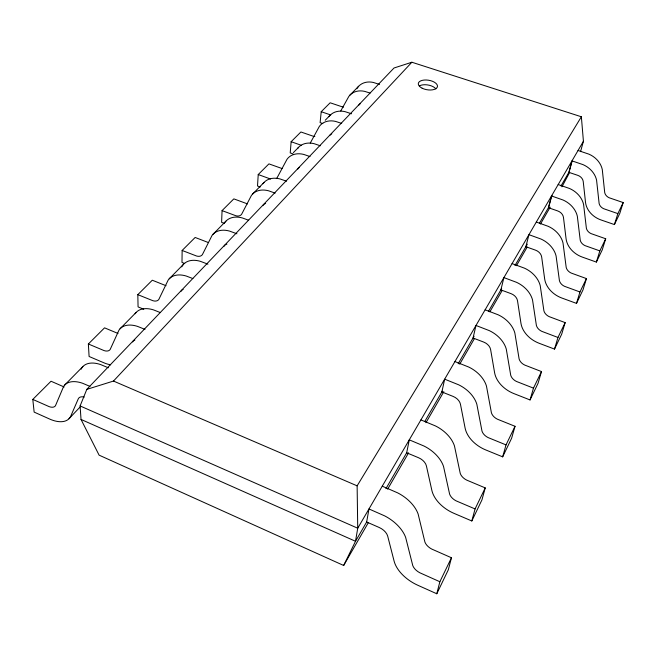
<?xml version="1.0" encoding="UTF-8"?>
<svg xmlns="http://www.w3.org/2000/svg" width="656" height="656" viewBox="0 0 656 656"><rect width="100%" height="100%" fill="white"/><g stroke="black" fill="none" stroke-linecap="round" stroke-linejoin="round"><path stroke-width="0.98" d="M208.337 242.531L195.152 237.464L182.138 250.453L181.991 262.449L184.713 263.515M247.525 203.909L233.831 198.875L222.064 210.617L221.605 222.359L224.401 223.417M282.096 168.551L268.927 163.877L258.226 174.545L257.513 186.009L260.202 186.993M314.864 136.538A7.085 5.453 45.3 0 1 313.584 136.341L300.899 131.979L291.141 141.712L290.214 152.914L293.002 153.898M343.629 107.051A6.781 5.379 46.1 0 1 342.391 106.887L330.157 102.787L321.219 111.709L320.112 122.647L322.801 123.574M366.655 521.996L368.967 508.958L384.629 515.862A31.619 19.016 31.6 0 1 405.638 537.371L412.78 565.62A10.931 6.503 29.9 0 0 419.807 572.762L439.864 581.741L436.789 593.762L417.946 585.324A31.726 18.876 29.9 0 1 394.125 561.192L387.696 536.157A10.963 6.593 31.6 0 0 379.201 527.49L366.655 521.996L355.511 541.266L343.662 565.472L99.097 455.149L81.024 419.43L80.106 405.941L86.797 389.385L394.026 67.994L411.878 62.238L581.364 116.776L583.422 141.27L580.552 151.643M406.679 452.788L409.278 439.848L424.063 446.064A29.586 19.18 31 0 1 443.538 466.457L449.598 494.075A10.225 6.56 29.1 0 0 456.125 500.864L475.067 508.933L471.812 520.962L454.018 513.369A29.684 19.04 29.1 0 1 431.869 490.426L426.416 465.957A10.258 6.65 31 0 0 418.536 457.724L406.679 452.788L385.917 488.687M382.251 486.178L397.626 492.853A30.947 19.09 31.4 0 1 418.126 514.001L424.908 542.061A10.701 6.527 29.7 0 0 431.771 549.08L451.459 557.756L448.319 569.793L436.789 593.762M551.86 195.39L548.744 207.14L539.535 223.065M572.032 161.302L569.17 171.823L561.003 185.943M420.906 419.906L435.436 425.924A28.995 19.196 30.8 0 1 454.477 445.99L460.241 473.394A10.02 6.568 28.9 0 0 466.629 480.077L485.235 487.9L481.939 499.913L471.812 520.962M506.03 444.899L488.097 437.577A9.61 6.56 28.3 0 1 481.996 431.123L476.822 404.194A27.798 19.172 30.3 0 0 458.659 384.801L444.67 379.176L441.873 391.935L453.099 396.413A9.635 6.642 30.3 0 1 460.455 404.235L465.112 428.106A27.88 19.032 28.3 0 0 485.801 449.959L502.66 456.847L506.03 444.899L515.026 426.293L497.387 419.192A9.43 6.544 28.1 0 1 491.418 412.829L486.473 386.122A27.281 19.139 30.1 0 0 468.696 367.032L454.936 361.563M515.026 426.293L511.631 438.2L502.66 456.847M533.476 388.131L516.452 381.456A9.061 6.511 27.4 0 1 510.729 375.289L506.276 349.082A26.215 19.04 29.6 0 0 489.269 330.608L475.985 325.474L473.058 338.012L483.726 342.096A9.086 6.601 29.6 0 1 490.614 349.558L494.616 372.797A26.289 18.901 27.4 0 0 514.025 393.649L530.04 399.939L533.476 388.131L541.487 371.567L524.726 365.064A8.905 6.494 27.2 0 1 519.117 358.996L514.862 333.01A25.756 18.975 29.4 0 0 498.199 314.814L485.12 309.812M541.487 371.567L538.043 383.317L530.04 399.939M557.969 337.471L541.766 331.337A8.577 6.437 26.5 0 1 536.387 325.45L532.533 299.964A24.805 18.819 28.9 0 0 516.543 282.326L503.906 277.611L500.881 289.903L511.04 293.65A8.602 6.519 28.9 0 1 517.518 300.776L520.971 323.383A24.879 18.68 26.5 0 0 539.248 343.318L554.509 349.09L557.969 337.471L565.152 322.621L549.187 316.643A8.43 6.412 26.2 0 1 543.906 310.837L540.216 285.581A24.395 18.737 28.6 0 0 524.529 268.189L512.074 263.597M565.152 322.621L561.684 334.183L554.509 349.09M579.97 291.969L564.513 286.311A8.134 6.347 25.4 0 1 559.429 280.678L556.075 255.906A23.542 18.548 28 0 0 540.995 239.038L528.941 234.684L525.858 246.713L535.558 250.174A8.159 6.429 28 0 1 541.667 256.988L544.669 278.964A23.608 18.409 25.4 0 0 561.93 298.062L576.501 303.384L579.97 291.969L586.439 278.587L571.204 273.06A8.011 6.314 25.1 0 1 566.21 267.5L563.004 242.958A23.173 18.45 27.7 0 0 548.186 226.312L536.296 222.064M586.439 278.587L582.971 289.936L576.501 303.384M599.838 250.887L585.054 245.639A7.741 6.232 24.3 0 1 580.24 240.235L577.321 216.168A22.402 18.229 27.1 0 0 563.045 200.006L551.516 195.972L548.408 207.722L557.682 210.929A7.765 6.322 27.1 0 1 563.471 217.464L566.079 238.825A22.468 18.097 24.3 0 0 582.438 257.144L596.37 262.08L599.838 250.887L605.701 238.759L591.122 233.634A7.626 6.199 23.9 0 1 586.382 228.296L583.586 204.442A22.066 18.13 26.7 0 0 569.547 188.493L558.182 184.549M605.701 238.759L602.241 249.879L596.37 262.08M617.862 213.61L603.709 208.723A7.388 6.117 22.9 0 1 599.133 203.532L596.575 180.138A21.369 17.892 25.9 0 0 583.028 164.631L571.991 160.876L568.867 172.356L577.747 175.332A7.405 6.199 25.9 0 1 583.241 181.605L585.521 202.368A21.435 17.761 22.9 0 0 601.068 219.973L614.418 224.565L617.862 213.61L623.2 202.565L609.227 197.792A7.282 6.084 22.4 0 1 604.725 192.659L602.274 169.486A21.066 17.786 25.5 0 0 588.94 154.168L578.043 150.486M623.2 202.565L619.764 213.454L614.418 224.565M439.864 581.741L451.459 557.756M475.067 508.933L485.235 487.9M81.147 369.189L81.828 367.909A28.692 16.556 41.2 0 1 100.63 364.572L108.347 367.778M561.938 186.788L569.67 172.389M310.272 143.057L319.333 126.436A21.181 16.433 44 0 1 335.667 121.434L341.694 123.418M340.751 110.938L348.82 96.448A20.246 16.211 44.7 0 1 364.72 91.381L370.058 93.07M181.72 266.877L182.45 265.606A25.502 16.867 42.1 0 1 200.424 261.342L207.919 264.171M343.662 565.472L368.196 522.906M387.622 489.204L408.581 452.845M425.965 422.694L443.85 391.648M459.7 364.162L474.526 338.439M489.86 311.83L502.127 290.551M516.444 265.721L527.178 247.091M540.47 224.032L550.179 207.181M424.891 421.291L442.292 391.197M458.159 363.768L474.067 336.266M488.359 311.559L501.66 288.55M514.968 265.541L527.326 244.171M583.422 141.27L357.733 528.219L355.511 541.266L81.024 419.43M80.106 405.941L357.733 528.219L357.126 485.842L581.364 116.776M356.823 88.732L357.577 87.551A19.975 16.129 44.9 0 1 373.346 82.459L379.545 84.419M86.797 389.385L113.488 381.054L411.878 62.238M68.97 418.758L79.835 407.269M64.682 385.047L82.869 366.556M120.064 328.754L136.161 312.395M169.191 278.825L183.532 264.245M213.061 234.233L225.926 221.162M252.478 194.176L264.081 182.384M293.38 152.602L298.603 147.297M325.237 120.228L329.984 115.399M349.886 95.169L358.643 86.272M84.239 397.101A10.143 5.699 41 0 0 78.244 398.914L70.782 416.093A28.667 15.695 41.8 0 1 49.618 419.036L34.145 412.107L32.8 399.414L51.02 381.234L64.165 386.983M110.626 364.793A26.978 16.015 42.3 0 1 103.894 362.793L89.093 356.487L88.363 343.99L104.55 327.844L118.006 333.461M143.738 309.222L138.072 306.91L137.817 294.651L152.29 280.219L166.042 285.713M351.542 113.775L345.105 111.668A20.877 16.367 44.2 0 0 328.91 116.694M321.219 111.709L330.755 114.964M320.341 145.78L314.15 143.697A21.869 16.572 43.6 0 0 297.512 148.617M291.141 141.712L301.186 145.247M310.042 156.563L303.769 154.431A22.197 16.63 43.4 0 0 287 159.31L277.094 177.792A7.528 5.527 44.5 0 1 276.315 178.604M286.516 181.195L280.063 178.949A22.96 16.736 43 0 0 262.99 183.721M258.226 174.545L270.559 179.014M275.143 193.11L268.607 190.806A23.321 16.777 42.9 0 0 251.387 195.513L241.605 214.299A7.905 5.568 43.9 0 1 235.922 215.767L222.064 210.617M248.649 220.227L242.359 217.956A24.165 16.843 42.5 0 0 224.836 222.507M236.914 233.782L229.641 231.117A24.567 16.859 42.4 0 0 211.97 235.586L202.384 254.635A8.315 5.584 43.3 0 1 196.57 256.02L182.138 250.453M192.88 278.57L186.222 276.028A25.961 16.859 41.9 0 0 168.108 280.186L158.826 299.431A8.782 5.576 42.8 0 1 152.881 300.702L137.817 294.651M159.957 312.428L153.496 309.886A27.003 16.785 41.6 0 0 135.087 313.757M145.001 329.386L137.539 326.393A27.511 16.736 41.5 0 0 118.998 330.107L110.167 349.476A9.299 5.519 42.3 0 1 104.091 350.599L88.363 343.99M113.488 381.054L357.126 485.842M89.962 386.376L82.566 383.252A29.266 16.441 41 0 0 63.648 386.392L55.448 405.761A9.881 5.412 41.8 0 1 49.257 406.679L32.8 399.414M419.463 85.862A9.676 4.846 9.3 0 1 435.879 88.872M224.073 246.262A8.52 5.847 42.4 0 1 225.738 244.549M226.304 244.278A8.52 5.847 42.4 0 1 226.919 244.089M262.835 205.689A8.085 5.814 42.9 0 1 264.491 203.983M265.04 203.713A8.085 5.814 42.9 0 1 265.647 203.508M180.941 291.412A8.995 5.838 41.9 0 1 183.18 289.435M297.865 169.035A7.692 5.765 43.4 0 1 299.497 167.337M132.66 341.948A9.537 5.797 41.5 0 1 134.898 339.997M329.984 135.243A7.339 5.699 44 0 1 330.796 134.398M331.28 134.062A7.339 5.699 44 0 1 331.813 133.791M358.676 105.378A7.019 5.617 44.7 0 1 358.988 104.886M359.365 104.452A7.019 5.617 44.7 0 1 360.267 103.722M422.161 88.216A9.701 4.83 9.3 0 0 437.429 86.715A9.701 4.83 9.3 0 0 424.055 80.057A9.701 4.83 9.3 0 0 422.161 88.216"/></g></svg>
